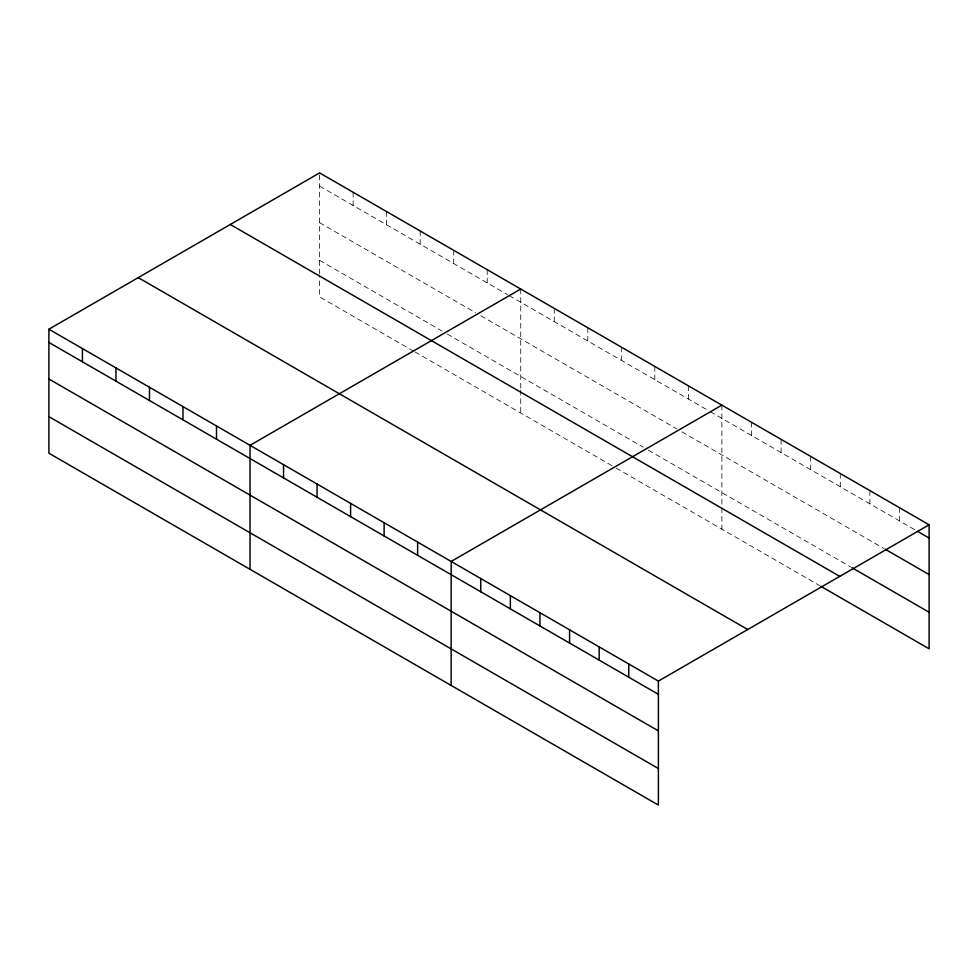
<?xml version="1.0" encoding="UTF-8"?>
<svg xmlns="http://www.w3.org/2000/svg" width="978" height="978" viewBox="0 0 978 978"><rect width="100%" height="100%" fill="white"/><g stroke="black" fill="none" stroke-linecap="round" stroke-linejoin="round"><path stroke-width="0.73" stroke-dasharray="4.89 3.67" d="M319.61 274.06L319.61 172.91M319.61 186.138L507.851 294.818M509.147 295.564L708.977 410.943M710.272 411.677L916.227 530.589M319.61 222.691L475.626 312.764M480.773 315.735L676.752 428.877M681.91 431.86L884.051 548.572M319.61 260.356L442.093 331.065M447.252 334.048L643.231 447.19M648.39 450.173L850.591 566.91M413.731 351.249L319.61 296.909L319.61 275.588M415.027 351.994L614.869 467.374M616.152 468.12L819.698 585.626M899.491 507.704L899.491 520.932M869.894 490.614L869.894 503.841M840.285 473.523L840.285 486.751M810.689 456.433L810.689 469.66M781.08 439.342L781.08 452.569M751.483 422.251L751.483 435.467M721.874 405.149L721.874 506.311M721.874 507.826L721.874 529.147M688.353 385.797L688.353 399.024M654.832 366.444L654.832 379.672M621.311 347.092L621.311 360.32M587.79 327.74L587.79 340.967M554.269 308.388L554.269 321.615M520.748 289.036L520.748 388.657M520.748 390.185L520.748 413.034M487.227 269.683L487.227 282.911M453.706 250.331L453.706 263.559M420.185 230.967L420.185 244.194M386.652 211.615L386.652 224.842M353.131 192.263L353.131 205.49"/><path stroke-width="1.47" d="M820.982 586.372L929.1 648.793L929.1 524.795L319.61 172.91L48.9 329.207L48.9 453.205L658.39 805.09L658.39 681.091L48.9 329.207M520.748 289.036L250.026 445.332L250.026 569.33M721.874 405.149L451.164 561.445L451.164 685.444M658.39 681.091L929.1 524.795M917.511 531.335L929.1 538.022M885.335 549.306L929.1 574.575M851.875 567.656L929.1 612.24M230.282 224.488L839.76 576.372M138.24 277.63L747.718 629.514M48.9 342.434L658.39 694.319M48.9 378.987L658.39 730.872M48.9 416.652L658.39 768.537M628.781 664.001L628.781 677.228M599.184 646.91L599.184 660.138M569.575 629.82L569.575 643.047M539.966 612.729L539.966 625.957M510.369 595.639L510.369 608.866M480.76 578.536L480.76 591.763M417.643 542.093L417.643 555.321M384.122 522.741L384.122 535.968M350.601 503.389L350.601 516.616M317.068 484.037L317.068 497.264M283.547 464.684L283.547 477.912M216.505 425.98L216.505 439.208M182.984 406.628L182.984 419.843M149.463 387.264L149.463 400.491M115.942 367.911L115.942 381.139M82.421 348.559L82.421 361.787"/></g></svg>
